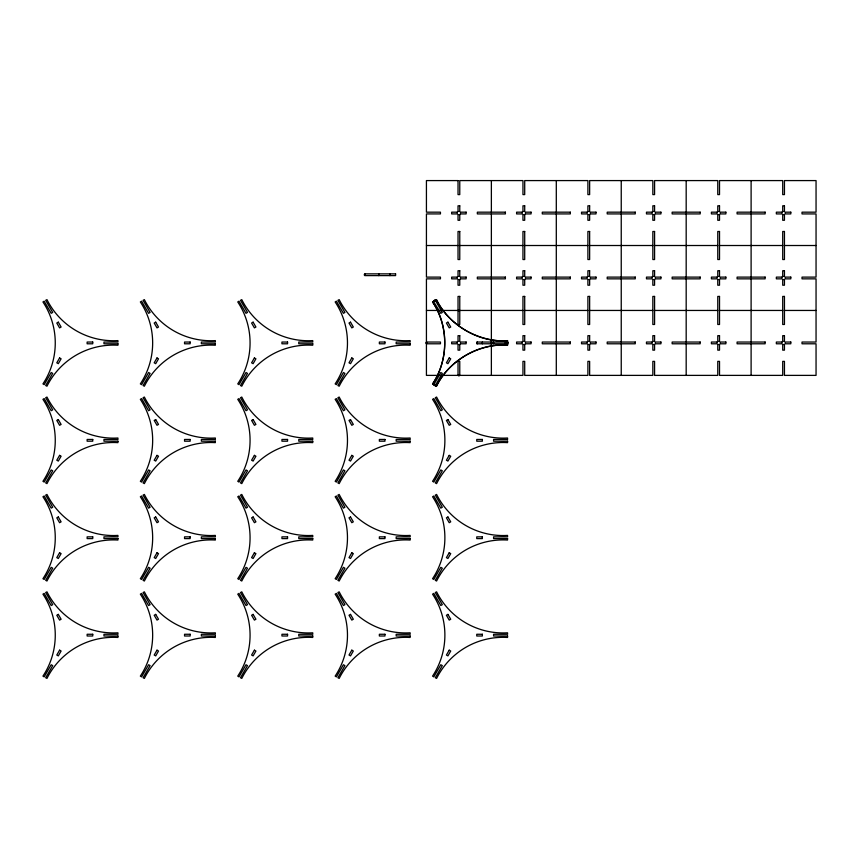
<?xml version="1.0" encoding="UTF-8"?>
<svg xmlns="http://www.w3.org/2000/svg" width="859" height="859" viewBox="0 0 859 859"><rect width="100%" height="100%" fill="white"/><g stroke="black" fill="none" stroke-linecap="round" stroke-linejoin="round"><path stroke-width="1.29" d="M436.265 386.045C449.321 360.844 478.238 342.827 507.551 345.232L507.551 340.604C478.119 343.203 449.311 324.562 436.104 299.888C435.277 300.317 434.471 300.779 433.677 301.251M507.572 344.695L507.594 343.783L476.756 343.793L476.756 342.043L507.594 342.043L507.583 341.463M507.562 344.942C479.139 343.707 449.278 359.738 436.587 386.206L435.942 385.874M436.071 385.938C434.922 385.337 433.806 384.682 432.721 383.984C448.527 359.964 449.085 326.109 432.571 301.949L433.43 301.402M432.721 301.853L433.312 301.488M433.484 301.369L440.807 313.32L442.31 312.451L435.309 300.317M435.47 300.221L436.587 299.63C449.278 326.098 479.129 342.14 507.562 340.894M426.429 245.513L458.03 245.513M459.769 245.513L522.959 245.513M524.709 245.513L587.9 245.513M589.639 245.513L652.84 245.513M654.579 245.513L717.77 245.513M719.52 245.513L782.71 245.513M784.45 245.513L816.05 245.513M426.429 310.453L522.959 310.453M524.709 310.453L587.9 310.453M589.639 310.453L652.84 310.453M654.579 310.453L717.77 310.453M719.52 310.453L782.71 310.453M784.45 310.453L816.05 310.453M426.429 342.043L440.452 342.043L440.452 343.793L426.429 343.793M435.814 385.798L435.298 385.519L442.31 373.386L440.807 372.516L433.795 384.649L432.571 383.887C448.742 359.674 448.752 326.152 432.571 301.949M751.11 180.583L751.11 212.173M751.11 213.923L751.11 277.113M751.11 278.853L751.11 342.043M751.11 343.793L751.11 375.383M686.18 180.583L686.18 212.173M686.18 213.923L686.18 277.113M686.18 278.853L686.18 342.043M686.18 343.793L686.18 375.383M621.24 180.583L621.24 212.173M621.24 213.923L621.24 277.113M621.24 278.853L621.24 342.043M621.24 343.793L621.24 375.383M556.299 180.583L556.299 212.173M556.299 213.923L556.299 277.113M556.299 278.853L556.299 342.043M556.299 343.793L556.299 375.383M505.393 342.043L505.393 343.793M493.581 342.043L493.581 343.793M491.369 180.583L491.369 212.173M491.369 213.923L491.369 277.113M491.369 278.853L491.369 375.383M482.361 342.043L482.361 343.793M477.346 342.043L477.346 343.793M459.769 375.383L459.769 361.371L458.03 361.371L458.03 375.383M389.975 273.86L389.975 275.61M378.765 273.86L378.765 275.61M117.973 343.793L117.93 345.232A74.336 74.336 0 0 0 46.966 386.206L45.688 385.53L52.7 373.386L51.186 372.516L44.174 384.649L42.95 383.887A74.336 74.336 0 0 0 42.95 301.949L44.174 301.187L51.186 313.32L52.7 312.451L45.688 300.317L46.966 299.63A74.336 74.336 0 0 0 117.93 340.604L117.973 342.043L103.96 342.043L103.96 343.793L117.973 343.793M117.973 441.193L117.93 442.643A74.336 74.336 0 0 0 46.966 483.617L45.688 482.93L52.7 470.796L51.186 469.927L44.174 482.06L42.95 481.298A74.336 74.336 0 0 0 42.95 399.349L44.174 398.587L51.186 410.72L52.7 409.85L45.688 397.717L46.966 397.041A74.336 74.336 0 0 0 117.93 438.004L117.973 439.454L103.96 439.454L103.96 441.193L117.973 441.193M117.973 538.604L117.93 540.043A74.336 74.336 0 0 0 46.966 581.017L45.688 580.34L52.7 568.196L51.186 567.327L44.174 579.46L42.95 578.698A74.336 74.336 0 0 0 42.95 496.76L44.174 495.997L51.186 508.131L52.7 507.261L45.688 495.117L46.966 494.44A74.336 74.336 0 0 0 117.93 535.415L117.973 536.854L103.96 536.854L103.96 538.604L117.973 538.604M117.973 636.004L117.93 637.453A74.336 74.336 0 0 0 46.966 678.417L45.688 677.74L52.7 665.607L51.186 664.737L44.174 676.871L42.95 676.108A74.336 74.336 0 0 0 42.95 594.16L44.174 593.397L51.186 605.531L52.7 604.661L45.688 592.527L46.966 591.84A74.336 74.336 0 0 0 117.93 632.815L117.973 634.264L103.96 634.264L103.96 636.004L117.973 636.004M215.384 343.793L215.33 345.232A74.336 74.336 0 0 0 144.366 386.206L143.088 385.53L150.1 373.386L148.586 372.516L141.585 384.649L140.35 383.887A74.336 74.336 0 0 0 140.35 301.949L141.585 301.187L148.586 313.32L150.1 312.451L143.088 300.317L144.366 299.63A74.336 74.336 0 0 0 215.33 340.604L215.384 342.043L201.371 342.043L201.371 343.793L215.384 343.793M215.384 441.193L215.33 442.643A74.336 74.336 0 0 0 144.366 483.617L143.088 482.93L150.1 470.796L148.586 469.927L141.585 482.06L140.35 481.298A74.336 74.336 0 0 0 140.35 399.349L141.585 398.587L148.586 410.72L150.1 409.85L143.088 397.717L144.366 397.041A74.336 74.336 0 0 0 215.33 438.004L215.384 439.454L201.371 439.454L201.371 441.193L215.384 441.193M215.384 538.604L215.33 540.043A74.336 74.336 0 0 0 144.366 581.017L143.088 580.34L150.1 568.196L148.586 567.327L141.585 579.46L140.35 578.698A74.336 74.336 0 0 0 140.35 496.76L141.585 495.997L148.586 508.131L150.1 507.261L143.088 495.117L144.366 494.44A74.336 74.336 0 0 0 215.33 535.415L215.384 536.854L201.371 536.854L201.371 538.604L215.384 538.604M215.384 636.004L215.33 637.453A74.336 74.336 0 0 0 144.366 678.417L143.088 677.74L150.1 665.607L148.586 664.737L141.585 676.871L140.35 676.108A74.336 74.336 0 0 0 140.35 594.16L141.585 593.397L148.586 605.531L150.1 604.661L143.088 592.527L144.366 591.84A74.336 74.336 0 0 0 215.33 632.815L215.384 634.264L201.371 634.264L201.371 636.004L215.384 636.004M312.783 343.793L312.74 345.232A74.336 74.336 0 0 0 241.776 386.206L240.499 385.53L247.499 373.386L245.996 372.516L238.985 384.649L237.76 383.887A74.336 74.336 0 0 0 237.76 301.949L238.985 301.187L245.996 313.32L247.499 312.451L240.499 300.317L241.776 299.63A74.336 74.336 0 0 0 312.74 340.604L312.783 342.043L298.771 342.043L298.771 343.793L312.783 343.793M312.783 441.193L312.74 442.643A74.336 74.336 0 0 0 241.776 483.617L240.499 482.93L247.499 470.796L245.996 469.927L238.985 482.06L237.76 481.298A74.336 74.336 0 0 0 237.76 399.349L238.985 398.587L245.996 410.72L247.499 409.85L240.499 397.717L241.776 397.041A74.336 74.336 0 0 0 312.74 438.004L312.783 439.454L298.771 439.454L298.771 441.193L312.783 441.193M312.783 538.604L312.74 540.043A74.336 74.336 0 0 0 241.776 581.017L240.499 580.34L247.499 568.196L245.996 567.327L238.985 579.46L237.76 578.698A74.336 74.336 0 0 0 237.76 496.76L238.985 495.997L245.996 508.131L247.499 507.261L240.499 495.117L241.776 494.44A74.336 74.336 0 0 0 312.74 535.415L312.783 536.854L298.771 536.854L298.771 538.604L312.783 538.604M312.783 636.004L312.74 637.453A74.336 74.336 0 0 0 241.776 678.417L240.499 677.74L247.499 665.607L245.996 664.737L238.985 676.871L237.76 676.108A74.336 74.336 0 0 0 237.76 594.16L238.985 593.397L245.996 605.531L247.499 604.661L240.499 592.527L241.776 591.84A74.336 74.336 0 0 0 312.74 632.815L312.783 634.264L298.771 634.264L298.771 636.004L312.783 636.004M410.194 343.793L410.14 345.232A74.336 74.336 0 0 0 339.176 386.206L337.898 385.53L344.91 373.386L343.396 372.516L336.395 384.649L335.16 383.887A74.336 74.336 0 0 0 335.16 301.949L336.395 301.187L343.396 313.32L344.91 312.451L337.898 300.317L339.176 299.63A74.336 74.336 0 0 0 410.14 340.604L410.194 342.043L396.182 342.043L396.182 343.793L410.194 343.793M410.194 441.193L410.14 442.643A74.336 74.336 0 0 0 339.176 483.617L337.898 482.93L344.91 470.796L343.396 469.927L336.395 482.06L335.16 481.298A74.336 74.336 0 0 0 335.16 399.349L336.395 398.587L343.396 410.72L344.91 409.85L337.898 397.717L339.176 397.041A74.336 74.336 0 0 0 410.14 438.004L410.194 439.454L396.182 439.454L396.182 441.193L410.194 441.193M410.194 538.604L410.14 540.043A74.336 74.336 0 0 0 339.176 581.017L337.898 580.34L344.91 568.196L343.396 567.327L336.395 579.46L335.16 578.698A74.336 74.336 0 0 0 335.16 496.76L336.395 495.997L343.396 508.131L344.91 507.261L337.898 495.117L339.176 494.44A74.336 74.336 0 0 0 410.14 535.415L410.194 536.854L396.182 536.854L396.182 538.604L410.194 538.604M410.194 636.004L410.14 637.453A74.336 74.336 0 0 0 339.176 678.417L337.898 677.74L344.91 665.607L343.396 664.737L336.395 676.871L335.16 676.108A74.336 74.336 0 0 0 335.16 594.16L336.395 593.397L343.396 605.531L344.91 604.661L337.898 592.527L339.176 591.84A74.336 74.336 0 0 0 410.14 632.815L410.194 634.264L396.182 634.264L396.182 636.004L410.194 636.004M507.594 441.193L507.551 442.643A74.336 74.336 0 0 0 436.587 483.617L435.309 482.93L442.31 470.796L440.807 469.927L433.795 482.06L432.571 481.298A74.336 74.336 0 0 0 432.571 399.349L433.795 398.587L440.807 410.72L442.31 409.85L435.309 397.717L436.587 397.041A74.336 74.336 0 0 0 507.551 438.004L507.594 439.454L493.581 439.454L493.581 441.193L507.594 441.193M507.594 538.604L507.551 540.043A74.336 74.336 0 0 0 436.587 581.017L435.309 580.34L442.31 568.196L440.807 567.327L433.795 579.46L432.571 578.698A74.336 74.336 0 0 0 432.571 496.76L433.795 495.997L440.807 508.131L442.31 507.261L435.309 495.117L436.587 494.44A74.336 74.336 0 0 0 507.551 535.415L507.594 536.854L493.581 536.854L493.581 538.604L507.594 538.604M507.594 636.004L507.551 637.453A74.336 74.336 0 0 0 436.587 678.417L435.309 677.74L442.31 665.607L440.807 664.737L433.795 676.871L432.571 676.108A74.336 74.336 0 0 0 432.571 594.16L433.795 593.397L440.807 605.531L442.31 604.661L435.309 592.527L436.587 591.84A74.336 74.336 0 0 0 507.551 632.815L507.594 634.264L493.581 634.264L493.581 636.004L507.594 636.004M59.593 357.945L56.791 362.809L58.305 363.679L61.107 358.815L59.593 357.945M59.593 455.356L56.791 460.209L58.305 461.079L61.107 456.226L59.593 455.356M157.004 357.945L154.201 362.809L155.704 363.679L158.507 358.815L157.004 357.945M59.593 552.756L56.791 557.62L58.305 558.49L61.107 553.625L59.593 552.756M157.004 455.356L154.201 460.209L155.704 461.079L158.507 456.226L157.004 455.356M59.593 650.166L56.791 655.02L58.305 655.889L61.107 651.036L59.593 650.166M254.404 357.945L251.601 362.809L253.115 363.679L255.918 358.815L254.404 357.945M157.004 552.756L154.201 557.62L155.704 558.49L158.507 553.625L157.004 552.756M254.404 455.356L251.601 460.209L253.115 461.079L255.918 456.226L254.404 455.356M157.004 650.166L154.201 655.02L155.704 655.889L158.507 651.036L157.004 650.166M351.814 357.945L349.012 362.809L350.515 363.679L353.317 358.815L351.814 357.945M254.404 552.756L251.601 557.62L253.115 558.49L255.918 553.625L254.404 552.756M351.814 455.356L349.012 460.209L350.515 461.079L353.317 456.226L351.814 455.356M254.404 650.166L251.601 655.02L253.115 655.889L255.918 651.036L254.404 650.166M449.214 357.945L446.412 362.809L447.926 363.679L450.728 358.815L449.214 357.945M434.396 384.542L433.999 385.24L434.697 385.648L435.105 384.95L434.396 384.542M351.814 552.756L349.012 557.62L350.515 558.49L353.317 553.625L351.814 552.756M449.214 455.356L446.412 460.209L447.926 461.079L450.728 456.226L449.214 455.356M351.814 650.166L349.012 655.02L350.515 655.889L353.317 651.036L351.814 650.166M449.214 552.756L446.412 557.62L447.926 558.49L450.728 553.625L449.214 552.756M449.214 650.166L446.412 655.02L447.926 655.889L450.728 651.036L449.214 650.166M58.305 322.157L56.791 323.038L59.593 327.891L61.107 327.021L58.305 322.157M155.704 322.157L154.201 323.038L157.004 327.891L158.507 327.021L155.704 322.157M58.305 419.568L56.791 420.438L59.593 425.291L61.107 424.421L58.305 419.568M253.115 322.157L251.601 323.038L254.404 327.891L255.918 327.021L253.115 322.157M155.704 419.568L154.201 420.438L157.004 425.291L158.507 424.421L155.704 419.568M350.515 322.157L349.012 323.038L351.814 327.891L353.317 327.021L350.515 322.157M58.305 516.968L56.791 517.837L59.593 522.702L61.107 521.832L58.305 516.968M434.697 300.188L433.999 300.596L434.396 301.294L435.105 300.886L434.697 300.188M253.115 419.568L251.601 420.438L254.404 425.291L255.918 424.421L253.115 419.568M447.926 322.157L446.412 323.038L449.214 327.891L450.728 327.021L447.926 322.157M155.704 516.968L154.201 517.837L157.004 522.702L158.507 521.832L155.704 516.968M350.515 419.568L349.012 420.438L351.814 425.291L353.317 424.421L350.515 419.568M58.305 614.378L56.791 615.248L59.593 620.101L61.107 619.232L58.305 614.378M253.115 516.968L251.601 517.837L254.404 522.702L255.918 521.832L253.115 516.968M447.926 419.568L446.412 420.438L449.214 425.291L450.728 424.421L447.926 419.568M155.704 614.378L154.201 615.248L157.004 620.101L158.507 619.232L155.704 614.378M350.515 516.968L349.012 517.837L351.814 522.702L353.317 521.832L350.515 516.968M253.115 614.378L251.601 615.248L254.404 620.101L255.918 619.232L253.115 614.378M447.926 516.968L446.412 517.837L449.214 522.702L450.728 521.832L447.926 516.968M350.515 614.378L349.012 615.248L351.814 620.101L353.317 619.232L350.515 614.378M447.926 614.378L446.412 615.248L449.214 620.101L450.728 619.232L447.926 614.378M458.03 180.583L426.429 180.583L426.429 212.173L440.452 212.173L440.452 213.923L426.429 213.923L426.429 277.113L440.452 277.113L440.452 278.853L426.429 278.853L426.429 375.383L522.959 375.383L522.959 361.371L524.709 361.371L524.709 375.383L587.9 375.383L587.9 361.371L589.639 361.371L589.639 375.383L652.84 375.383L652.84 361.371L654.579 361.371L654.579 375.383L717.77 375.383L717.77 361.371L719.52 361.371L719.52 375.383L782.71 375.383L782.71 361.371L784.45 361.371L784.45 375.383L816.05 375.383L816.05 343.793L802.027 343.793L802.027 342.043L816.05 342.043L816.05 278.853L802.027 278.853L802.027 277.113L816.05 277.113L816.05 213.923L802.027 213.923L802.027 212.173L816.05 212.173L816.05 180.583L784.45 180.583L784.45 194.596L782.71 194.596L782.71 180.583L719.52 180.583L719.52 194.596L717.77 194.596L717.77 180.583L654.579 180.583L654.579 194.596L652.84 194.596L652.84 180.583L589.639 180.583L589.639 194.596L587.9 194.596L587.9 180.583L524.709 180.583L524.709 194.596L522.959 194.596L522.959 180.583L459.769 180.583L459.769 194.596L458.03 194.596L458.03 180.583M459.769 205.816L458.03 205.816L458.03 211.421L459.769 211.421L459.769 205.816M524.709 205.816L522.959 205.816L522.959 211.421L524.709 211.421L524.709 205.816M589.639 205.816L587.9 205.816L587.9 211.421L589.639 211.421L589.639 205.816M654.579 205.816L652.84 205.816L652.84 211.421L654.579 211.421L654.579 205.816M719.52 205.816L717.77 205.816L717.77 211.421L719.52 211.421L719.52 205.816M784.45 205.816L782.71 205.816L782.71 211.421L784.45 211.421L784.45 205.816M457.278 212.173L451.673 212.173L451.673 213.923L457.278 213.923L457.278 212.173M466.136 212.173L460.521 212.173L460.521 213.923L466.136 213.923L466.136 212.173M505.393 212.173L477.346 212.173L477.346 213.923L505.393 213.923L505.393 212.173M522.208 212.173L516.603 212.173L516.603 213.923L522.208 213.923L522.208 212.173M531.066 212.173L525.461 212.173L525.461 213.923L531.066 213.923L531.066 212.173M570.322 212.173L542.287 212.173L542.287 213.923L570.322 213.923L570.322 212.173M587.148 212.173L581.543 212.173L581.543 213.923L587.148 213.923L587.148 212.173M596.006 212.173L590.391 212.173L590.391 213.923L596.006 213.923L596.006 212.173M635.263 212.173L607.216 212.173L607.216 213.923L635.263 213.923L635.263 212.173M652.088 212.173L646.473 212.173L646.473 213.923L652.088 213.923L652.088 212.173M660.936 212.173L655.331 212.173L655.331 213.923L660.936 213.923L660.936 212.173M700.192 212.173L672.157 212.173L672.157 213.923L700.192 213.923L700.192 212.173M717.018 212.173L711.413 212.173L711.413 213.923L717.018 213.923L717.018 212.173M725.876 212.173L720.271 212.173L720.271 213.923L725.876 213.923L725.876 212.173M765.133 212.173L737.097 212.173L737.097 213.923L765.133 213.923L765.133 212.173M781.958 212.173L776.353 212.173L776.353 213.923L781.958 213.923L781.958 212.173M790.817 212.173L785.201 212.173L785.201 213.923L790.817 213.923L790.817 212.173M459.769 214.675L458.03 214.675L458.03 220.28L459.769 220.28L459.769 214.675M524.709 214.675L522.959 214.675L522.959 220.28L524.709 220.28L524.709 214.675M589.639 214.675L587.9 214.675L587.9 220.28L589.639 220.28L589.639 214.675M654.579 214.675L652.84 214.675L652.84 220.28L654.579 220.28L654.579 214.675M719.52 214.675L717.77 214.675L717.77 220.28L719.52 220.28L719.52 214.675M784.45 214.675L782.71 214.675L782.71 220.28L784.45 220.28L784.45 214.675M459.769 231.49L458.03 231.49L458.03 259.536L459.769 259.536L459.769 231.49M524.709 231.49L522.959 231.49L522.959 259.536L524.709 259.536L524.709 231.49M589.639 231.49L587.9 231.49L587.9 259.536L589.639 259.536L589.639 231.49M654.579 231.49L652.84 231.49L652.84 259.536L654.579 259.536L654.579 231.49M719.52 231.49L717.77 231.49L717.77 259.536L719.52 259.536L719.52 231.49M784.45 231.49L782.71 231.49L782.71 259.536L784.45 259.536L784.45 231.49M459.769 270.746L458.03 270.746L458.03 276.362L459.769 276.362L459.769 270.746M524.709 270.746L522.959 270.746L522.959 276.362L524.709 276.362L524.709 270.746M589.639 270.746L587.9 270.746L587.9 276.362L589.639 276.362L589.639 270.746M654.579 270.746L652.84 270.746L652.84 276.362L654.579 276.362L654.579 270.746M719.52 270.746L717.77 270.746L717.77 276.362L719.52 276.362L719.52 270.746M784.45 270.746L782.71 270.746L782.71 276.362L784.45 276.362L784.45 270.746M395.591 273.86L364.742 273.86L364.742 275.61L395.591 275.61L395.591 273.86M365.15 274.332L364.334 274.332L364.334 275.138L365.15 275.138L365.15 274.332M457.278 277.113L451.673 277.113L451.673 278.853L457.278 278.853L457.278 277.113M466.136 277.113L460.521 277.113L460.521 278.853L466.136 278.853L466.136 277.113M505.393 277.113L477.346 277.113L477.346 278.853L505.393 278.853L505.393 277.113M522.208 277.113L516.603 277.113L516.603 278.853L522.208 278.853L522.208 277.113M531.066 277.113L525.461 277.113L525.461 278.853L531.066 278.853L531.066 277.113M570.322 277.113L542.287 277.113L542.287 278.853L570.322 278.853L570.322 277.113M587.148 277.113L581.543 277.113L581.543 278.853L587.148 278.853L587.148 277.113M596.006 277.113L590.391 277.113L590.391 278.853L596.006 278.853L596.006 277.113M635.263 277.113L607.216 277.113L607.216 278.853L635.263 278.853L635.263 277.113M652.088 277.113L646.473 277.113L646.473 278.853L652.088 278.853L652.088 277.113M660.936 277.113L655.331 277.113L655.331 278.853L660.936 278.853L660.936 277.113M700.192 277.113L672.157 277.113L672.157 278.853L700.192 278.853L700.192 277.113M717.018 277.113L711.413 277.113L711.413 278.853L717.018 278.853L717.018 277.113M725.876 277.113L720.271 277.113L720.271 278.853L725.876 278.853L725.876 277.113M765.133 277.113L737.097 277.113L737.097 278.853L765.133 278.853L765.133 277.113M781.958 277.113L776.353 277.113L776.353 278.853L781.958 278.853L781.958 277.113M790.817 277.113L785.201 277.113L785.201 278.853L790.817 278.853L790.817 277.113M459.769 279.604L458.03 279.604L458.03 285.209L459.769 285.209L459.769 279.604M524.709 279.604L522.959 279.604L522.959 285.209L524.709 285.209L524.709 279.604M589.639 279.604L587.9 279.604L587.9 285.209L589.639 285.209L589.639 279.604M654.579 279.604L652.84 279.604L652.84 285.209L654.579 285.209L654.579 279.604M719.52 279.604L717.77 279.604L717.77 285.209L719.52 285.209L719.52 279.604M784.45 279.604L782.71 279.604L782.71 285.209L784.45 285.209L784.45 279.604M459.769 296.43L458.03 296.43L458.03 324.477L459.769 324.477L459.769 296.43M524.709 296.43L522.959 296.43L522.959 324.477L524.709 324.477L524.709 296.43M589.639 296.43L587.9 296.43L587.9 324.477L589.639 324.477L589.639 296.43M654.579 296.43L652.84 296.43L652.84 324.477L654.579 324.477L654.579 296.43M719.52 296.43L717.77 296.43L717.77 324.477L719.52 324.477L719.52 296.43M784.45 296.43L782.71 296.43L782.71 324.477L784.45 324.477L784.45 296.43M459.307 310.045L458.491 310.045L458.491 310.861L459.307 310.861L459.307 310.045M459.769 335.686L458.03 335.686L458.03 341.291L459.769 341.291L459.769 335.686M524.709 335.686L522.959 335.686L522.959 341.291L524.709 341.291L524.709 335.686M589.639 335.686L587.9 335.686L587.9 341.291L589.639 341.291L589.639 335.686M654.579 335.686L652.84 335.686L652.84 341.291L654.579 341.291L654.579 335.686M719.52 335.686L717.77 335.686L717.77 341.291L719.52 341.291L719.52 335.686M784.45 335.686L782.71 335.686L782.71 341.291L784.45 341.291L784.45 335.686M92.751 342.043L87.135 342.043L87.135 343.793L92.751 343.793L92.751 342.043M190.15 342.043L184.545 342.043L184.545 343.793L190.15 343.793L190.15 342.043M287.561 342.043L281.945 342.043L281.945 343.793L287.561 343.793L287.561 342.043M384.961 342.043L379.356 342.043L379.356 343.793L384.961 343.793L384.961 342.043M457.278 342.043L451.673 342.043L451.673 343.793L457.278 343.793L457.278 342.043M466.136 342.043L460.521 342.043L460.521 343.793L466.136 343.793L466.136 342.043M522.208 342.043L516.603 342.043L516.603 343.793L522.208 343.793L522.208 342.043M531.066 342.043L525.461 342.043L525.461 343.793L531.066 343.793L531.066 342.043M570.322 342.043L542.287 342.043L542.287 343.793L570.322 343.793L570.322 342.043M587.148 342.043L581.543 342.043L581.543 343.793L587.148 343.793L587.148 342.043M596.006 342.043L590.391 342.043L590.391 343.793L596.006 343.793L596.006 342.043M635.263 342.043L607.216 342.043L607.216 343.793L635.263 343.793L635.263 342.043M652.088 342.043L646.473 342.043L646.473 343.793L652.088 343.793L652.088 342.043M660.936 342.043L655.331 342.043L655.331 343.793L660.936 343.793L660.936 342.043M700.192 342.043L672.157 342.043L672.157 343.793L700.192 343.793L700.192 342.043M717.018 342.043L711.413 342.043L711.413 343.793L717.018 343.793L717.018 342.043M725.876 342.043L720.271 342.043L720.271 343.793L725.876 343.793L725.876 342.043M765.133 342.043L737.097 342.043L737.097 343.793L765.133 343.793L765.133 342.043M781.958 342.043L776.353 342.043L776.353 343.793L781.958 343.793L781.958 342.043M790.817 342.043L785.201 342.043L785.201 343.793L790.817 343.793L790.817 342.043M426.837 342.516L426.021 342.516L426.021 343.321L426.837 343.321L426.837 342.516M491.777 342.516L490.961 342.516L490.961 343.321L491.777 343.321L491.777 342.516M508.013 342.516L507.197 342.516L507.197 343.321L508.013 343.321L508.013 342.516M459.769 344.545L458.03 344.545L458.03 350.15L459.769 350.15L459.769 344.545M524.709 344.545L522.959 344.545L522.959 350.15L524.709 350.15L524.709 344.545M589.639 344.545L587.9 344.545L587.9 350.15L589.639 350.15L589.639 344.545M654.579 344.545L652.84 344.545L652.84 350.15L654.579 350.15L654.579 344.545M719.52 344.545L717.77 344.545L717.77 350.15L719.52 350.15L719.52 344.545M784.45 344.545L782.71 344.545L782.71 350.15L784.45 350.15L784.45 344.545M459.307 374.986L458.491 374.986L458.491 375.791L459.307 375.791L459.307 374.986M92.751 439.454L87.135 439.454L87.135 441.193L92.751 441.193L92.751 439.454M190.15 439.454L184.545 439.454L184.545 441.193L190.15 441.193L190.15 439.454M287.561 439.454L281.945 439.454L281.945 441.193L287.561 441.193L287.561 439.454M384.961 439.454L379.356 439.454L379.356 441.193L384.961 441.193L384.961 439.454M482.361 439.454L476.756 439.454L476.756 441.193L482.361 441.193L482.361 439.454M92.751 536.854L87.135 536.854L87.135 538.604L92.751 538.604L92.751 536.854M190.15 536.854L184.545 536.854L184.545 538.604L190.15 538.604L190.15 536.854M287.561 536.854L281.945 536.854L281.945 538.604L287.561 538.604L287.561 536.854M384.961 536.854L379.356 536.854L379.356 538.604L384.961 538.604L384.961 536.854M482.361 536.854L476.756 536.854L476.756 538.604L482.361 538.604L482.361 536.854M92.751 634.264L87.135 634.264L87.135 636.004L92.751 636.004L92.751 634.264M190.15 634.264L184.545 634.264L184.545 636.004L190.15 636.004L190.15 634.264M287.561 634.264L281.945 634.264L281.945 636.004L287.561 636.004L287.561 634.264M384.961 634.264L379.356 634.264L379.356 636.004L384.961 636.004L384.961 634.264M482.361 634.264L476.756 634.264L476.756 636.004L482.361 636.004L482.361 634.264"/></g></svg>
